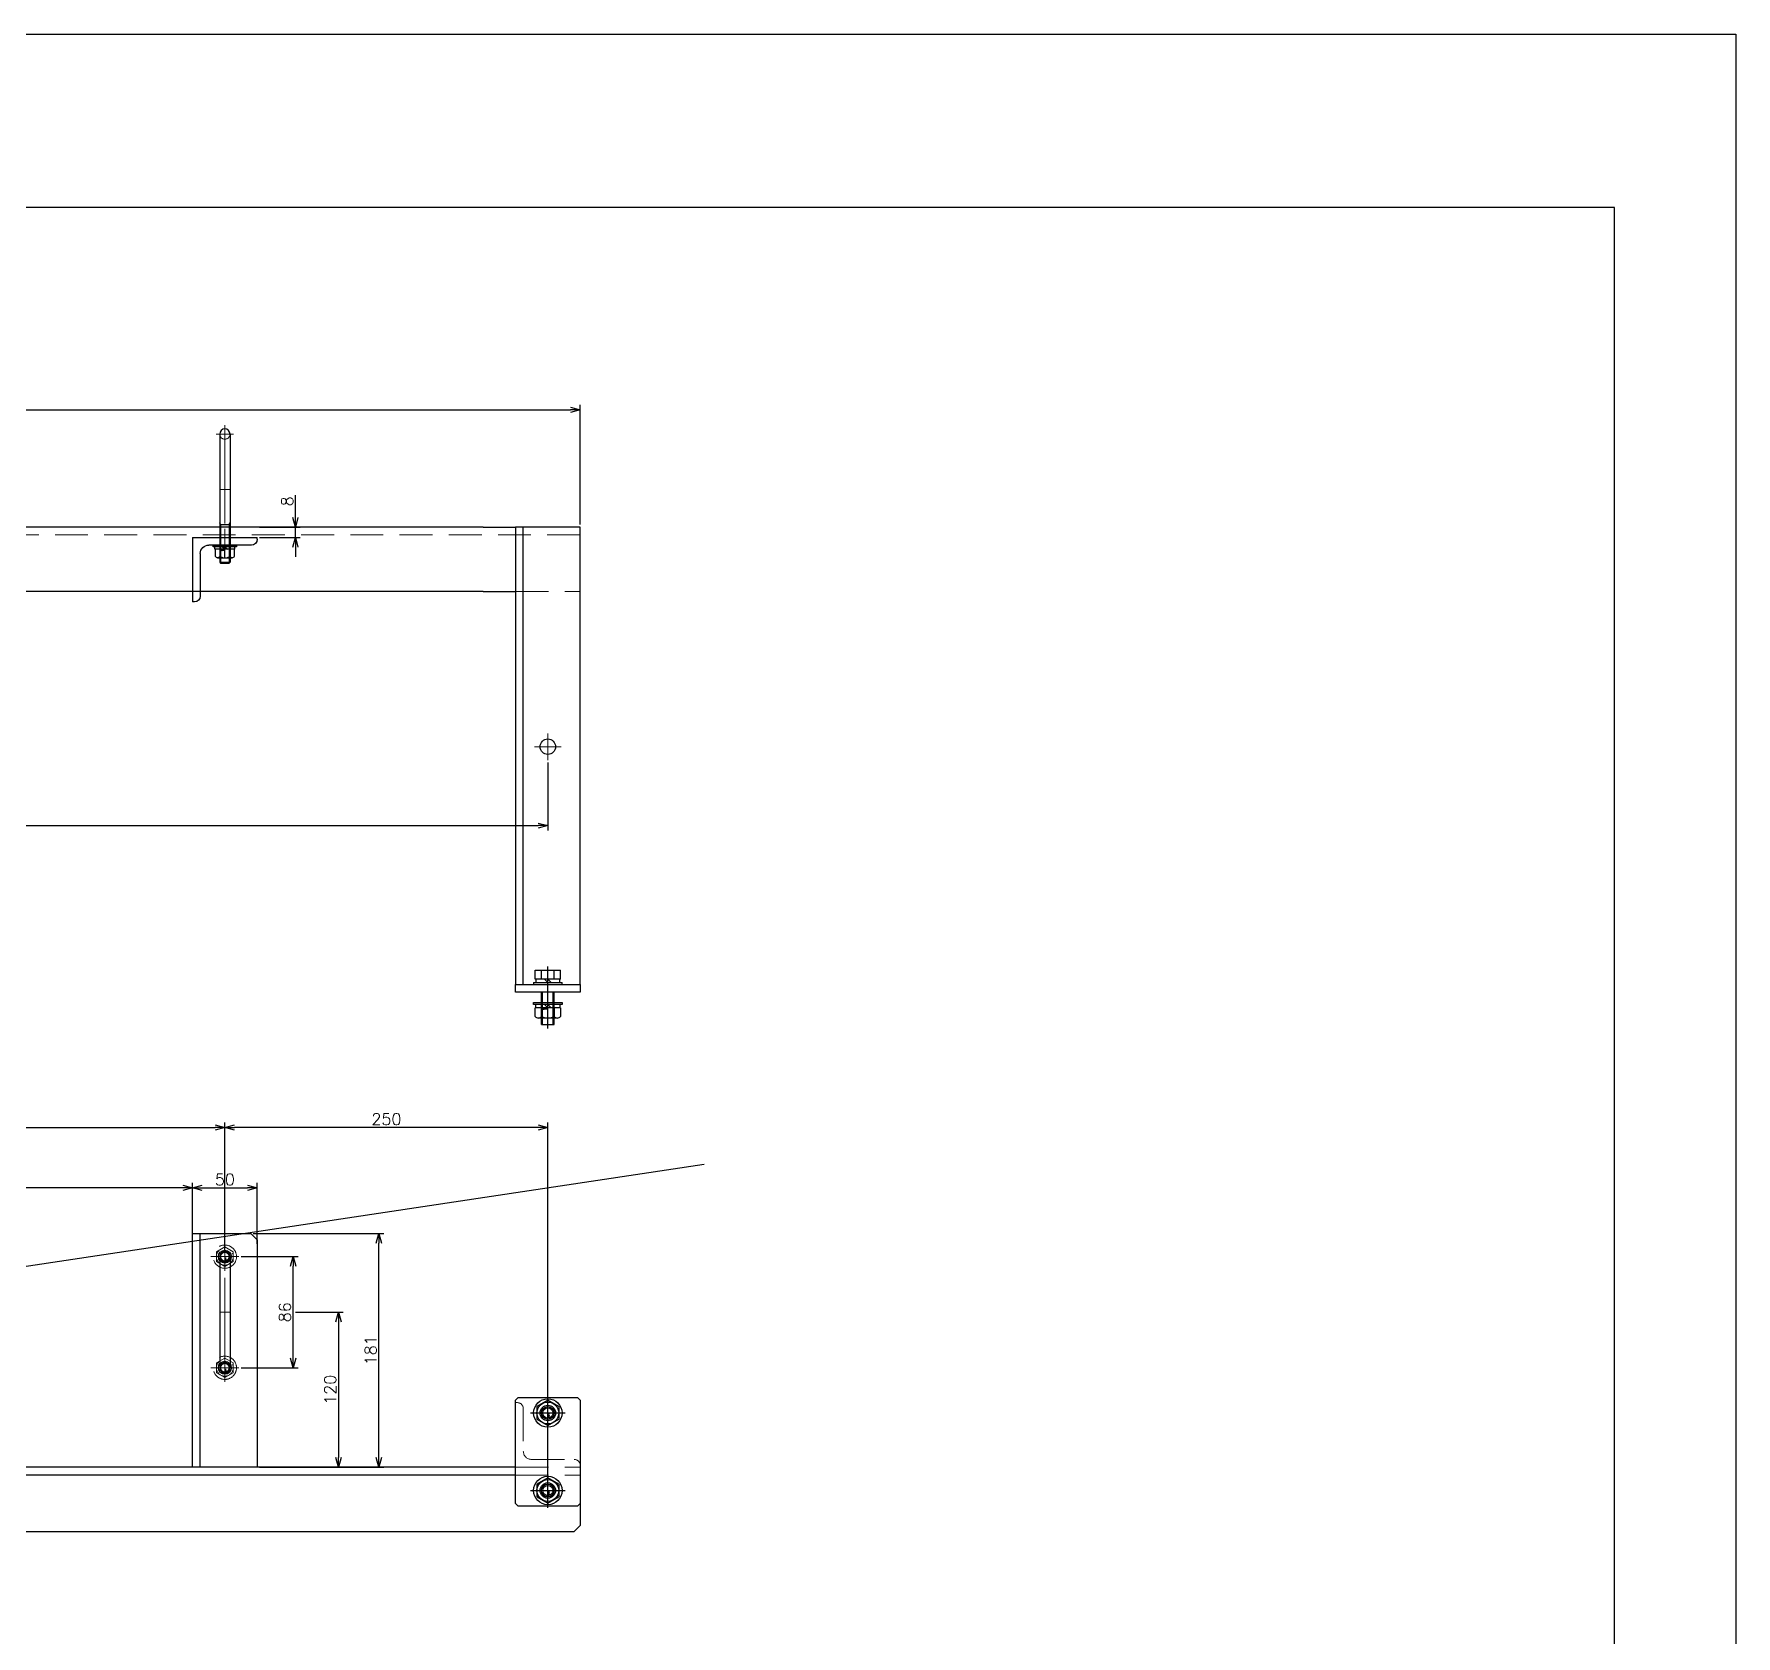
# Model space of a CAD drawing. Header units: millimetres. Extents: x -8731 to 85711, y -14522 to 31379.
# Drawn here: x 31329 to 32646, y 9299 to 10539 of the extents above; entities that cross this region are included whole.
import ezdxf

# ---------------------------------------------------------------- set-up
doc = ezdxf.new("R2010")
doc.units = ezdxf.units.MM
doc.header["$LTSCALE"] = 4
doc.header["$PDMODE"] = 99
doc.header["$PDSIZE"] = 1
doc.linetypes.add('CENTER2', pattern=[28.575, 19.05, -3.175, 3.175, -3.175])
doc.linetypes.add('HIDDEN', pattern=[9.525, 6.35, -3.175])
for name, color, linetype, lineweight in [('04_HIDDEN', 2, 'HIDDEN', 13), ('05_CENTER', 4, 'CENTER2', 13), ('08_DIM', 3, 'Continuous', 13)]:
    doc.layers.add(name, color=color, linetype=linetype, lineweight=lineweight)
doc.layers.add('10_DRAFT', color=8, linetype='Continuous', lineweight=0, plot=False)
doc.styles.add('KSS_TXT', font='txt.shx', dxfattribs={"bigfont": 'extfont2.shx'})
doc.styles.add('KSS_TXT_L', font='txt.shx', dxfattribs={"height": 9, "bigfont": 'extfont2.shx'})
doc.styles.get("Standard").update_dxf_attribs({"font": 'txt.shx', "bigfont": 'extfont2.shx'})
doc.dimstyles.new('KSS_DIM', dxfattribs={"dimscale": 3, "dimtxt": 3, "dimasz": 2.5, "dimexe": 1.25, "dimexo": 0.625, "dimtad": 1, "dimdsep": 46, "dimtxsty": 'KSS_TXT', "dimblk": 'OPEN30', "dimcen": 0, "dimazin": 2, "dimtfac": 0.75, "dimtmove": 0, "dimatfit": 3, "dimldrblk": 'OPEN30', "dimfxl": 1, "dimtolj": 1, "dimarcsym": 0})

# ---------------------------------------------------------------- blocks, each defined once
blk = doc.blocks.new('_Open30')
at = {"color": 0, "linetype": 'ByBlock', "lineweight": -2}
for p, q in [((-1, 0.27), (0, 0)), ((0, 0), (-1, -0.27)), ((0, 0), (-1, 0))]:
    blk.add_line(p, q, dxfattribs=at)
blk = doc.blocks.new('*D941')
at = {"layer": '08_DIM', "color": 0, "lineweight": -2, "transparency": 16777216}
for p, q in [((31531.1, 10164.7), (31531.1, 10181.9)), ((31503.4, 10157.2), (31534.9, 10157.2)), ((31531.1, 10149.2), (31531.1, 10157.2)), ((31503.4, 10149.2), (31534.9, 10149.2)), ((31531.1, 10141.7), (31531.1, 10134.2))]:
    blk.add_line(p, q, dxfattribs=at)
at = {"layer": 'Defpoints', "color": 0, "transparency": 16777216}
for p in [(31501.6, 10157.2), (31531.1, 10157.2), (31501.6, 10149.2)]:
    blk.add_point(p, dxfattribs=at)
at = {"layer": '08_DIM', "color": 0, "lineweight": -2, "transparency": 16777216, "xscale": 7.5, "yscale": 7.5, "zscale": 7.5}
for p, rotation in [((31531.1, 10157.2), 270), ((31531.1, 10149.2), 90)]:
    blk.add_blockref('_Open30', p, dxfattribs=dict(at, rotation=rotation))
at = {"layer": '08_DIM', "color": 0, "transparency": 16777216, "insert": (31524.8, 10177.1), "char_height": 9, "attachment_point": 5, "rotation": 90, "style": 'KSS_TXT'}
blk.add_mtext('\\A1;8', dxfattribs=at)
blk = doc.blocks.new('M8Nza_1_1_1')
at = {"color": 0}
for p, q in [((-7.7, 3.2), (7.7, 3.2)), ((-7.7, 3.2), (-7.7, 1.2)), ((-7.5, 8.7), (-7.5, 3.2)), ((5.6, 9.7), (-5.6, 9.7)), ((-3.8, 3.2), (-3.8, 8.7)), ((0, 1.2), (-2, 3.2)), ((0, 3.2), (2, 1.2)), ((3.7, 8.7), (3.7, 3.2)), ((7.5, 3.2), (7.5, 8.7)), ((7.7, 3.2), (7.7, 1.2))]:
    blk.add_line(p, q, dxfattribs=at)
at = {"color": 0, "linetype": 'CENTER2'}
blk.add_line((0, 9.7), (0, 0), dxfattribs=at)
at = {"color": 0}
blk.add_lwpolyline([(-9, 1.2), (9, 1.2), (9, 0), (-9, 0)], close=True, dxfattribs=at)
for centre, radius, start, end in [((-5.6, 7.4), 2.25, 33.626, 146.374), ((0, 2.2), 7.5, 60, 120), ((5.6, 7.4), 2.25, 33.626, 146.374)]:
    blk.add_arc(centre, radius, start, end, dxfattribs=at)
at = {"layer": '10_DRAFT', "style": 'KSS_TXT'}
blk.add_text('M8', height=1, dxfattribs=at).set_placement((0.9, 3.3))
blk = doc.blocks.new('A$C3AB92716_1_1_1')
at = {"color": 0}
for p, q in [((-4, 43), (-4, -56.3)), ((4, 43), (4, -56.3)), ((-3.3, -27), (-4, -25.8)), ((3.3, -27), (4, -25.8)), ((-4, -27), (4, -27)), ((-3.3, -27), (-3.3, -57)), ((3.3, -27), (3.3, -57)), ((-4, -56.3), (4, -56.3)), ((-4, -56.3), (-3.3, -57)), ((-3.3, -57), (3.3, -57)), ((4, -56.3), (3.3, -57))]:
    blk.add_line(p, q, dxfattribs=at)
blk.add_arc((0, 43), 4, 0, 180)
at = {"layer": '04_HIDDEN', "color": 0}
blk.add_arc((0, 43), 4, 180, 0, dxfattribs=at)
at = {"layer": '05_CENTER', "color": 0}
for p, q in [((-6.7, 43), (6.7, 43)), ((0, 49.9), (0, -58.7))]:
    blk.add_line(p, q, dxfattribs=at)
at = {"layer": '10_DRAFT'}
blk.add_line((4, 0), (-4, 0), dxfattribs=at)
at = {"color": 4, "rotation": 180}
blk.add_blockref('M8Nza_1_1_1', (0, -43), dxfattribs=at)
blk = doc.blocks.new('8b_1_1_1')
at = {"color": 0, "linetype": 'CENTER2'}
for p, q in [((10.9, 0), (-10.9, 0)), ((0, -10.9), (0, 10.9))]:
    blk.add_line(p, q, dxfattribs=at)
at = {"color": 0}
for p, q in [((-3.8, 6.5), (-7.5, 0)), ((-3.8, 6.5), (-7.5, 0)), ((-7.5, 0), (-3.8, -6.5)), ((-7.5, 0), (-3.8, -6.5)), ((3.8, 6.5), (-3.8, 6.5)), ((3.8, 6.5), (-3.8, 6.5)), ((7.5, 0), (3.8, 6.5)), ((7.5, 0), (3.8, 6.5)), ((3.8, -6.5), (7.5, 0)), ((3.8, -6.5), (7.5, 0)), ((-3.8, -6.5), (3.8, -6.5)), ((-3.8, -6.5), (3.8, -6.5))]:
    blk.add_line(p, q, dxfattribs=at)
for radius in [9, 6.5, 4, 3.25]:
    blk.add_circle((0, 0), radius, dxfattribs=at)
at = {"layer": '10_DRAFT', "style": 'KSS_TXT'}
blk.add_text('M8', height=1, dxfattribs=at).set_placement((0.8, 0.1))
blk = doc.blocks.new('A$C097F7B44_1_1_1')
at = {"color": 0}
for p, q in [((-86, 4), (0, 4)), ((-86, -4), (0, -4))]:
    blk.add_line(p, q, dxfattribs=at)
for centre, start, end in [((-86, 0), 90, 270), ((0, 0), 270, 90)]:
    blk.add_arc(centre, 4, start, end)
at = {"layer": '04_HIDDEN', "color": 0}
for centre in [(-86, 0), (0, 0)]:
    blk.add_circle(centre, 3.32, dxfattribs=at)
for centre, start, end in [((-86, 0), 270, 90), ((0, 0), 90, 270)]:
    blk.add_arc(centre, 4, start, end, dxfattribs=at)
at = {"layer": '05_CENTER', "color": 0}
for p, q in [((6.6, 0), (-92.6, 0)), ((-86, -6.7), (-86, 6.7)), ((0, -6.7), (0, 6.7))]:
    blk.add_line(p, q, dxfattribs=at)
at = {"layer": '10_DRAFT'}
blk.add_line((-43, 4), (-43, -4), dxfattribs=at)
at = {"layer": '04_HIDDEN', "color": 4}
for p in [(-86, 0), (0, 0)]:
    blk.add_blockref('8b_1_1_1', p, dxfattribs=at)
blk = doc.blocks.new('*D1433')
at = {"layer": '08_DIM', "color": 0, "lineweight": -2, "transparency": 16777216}
for p, q in [((31476.6, 9596.7), (31476.6, 9696.3)), ((31726.6, 9419.9), (31726.6, 9696.3)), ((31719.1, 9692.5), (31484.1, 9692.5))]:
    blk.add_line(p, q, dxfattribs=at)
at = {"layer": 'Defpoints', "color": 0, "transparency": 16777216}
for p in [(31476.6, 9692.5), (31476.6, 9594.8), (31726.6, 9418)]:
    blk.add_point(p, dxfattribs=at)
at = {"layer": '08_DIM', "color": 0, "lineweight": -2, "transparency": 16777216, "xscale": 7.5, "yscale": 7.5, "zscale": 7.5, "rotation": 180}
blk.add_blockref('_Open30', (31476.6, 9692.5), dxfattribs=at)
at = {"layer": '08_DIM', "color": 0, "lineweight": -2, "transparency": 16777216, "xscale": 7.5, "yscale": 7.5, "zscale": 7.5}
blk.add_blockref('_Open30', (31726.6, 9692.5), dxfattribs=at)
at = {"layer": '08_DIM', "color": 0, "transparency": 16777216, "insert": (31601.6, 9698.9), "char_height": 9, "attachment_point": 5, "style": 'KSS_TXT'}
blk.add_mtext('\\A1;250', dxfattribs=at)
blk = doc.blocks.new('*D1449')
at = {"layer": '08_DIM', "color": 0, "lineweight": -2, "transparency": 16777216}
for p, q in [((31498.4, 9610.5), (31599.6, 9610.5)), ((31595.8, 9437), (31595.8, 9603)), ((31503.4, 9429.5), (31599.6, 9429.5))]:
    blk.add_line(p, q, dxfattribs=at)
at = {"layer": 'Defpoints', "color": 0, "transparency": 16777216}
for p in [(31496.6, 9610.5), (31595.8, 9610.5), (31501.6, 9429.5)]:
    blk.add_point(p, dxfattribs=at)
at = {"layer": '08_DIM', "color": 0, "lineweight": -2, "transparency": 16777216, "xscale": 7.5, "yscale": 7.5, "zscale": 7.5}
for p, rotation in [((31595.8, 9610.5), 90), ((31595.8, 9429.5), 270)]:
    blk.add_blockref('_Open30', p, dxfattribs=dict(at, rotation=rotation))
at = {"layer": '08_DIM', "color": 0, "transparency": 16777216, "insert": (31589.4, 9520), "char_height": 9, "attachment_point": 5, "rotation": 90, "style": 'KSS_TXT'}
blk.add_mtext('\\A1;181', dxfattribs=at)
blk = doc.blocks.new('*D1454')
at = {"layer": '08_DIM', "color": 0, "lineweight": -2, "transparency": 16777216}
for p, q in [((31531.3, 9549.5), (31568.2, 9549.5)), ((31564.5, 9542), (31564.5, 9437)), ((31531.3, 9429.5), (31568.2, 9429.5))]:
    blk.add_line(p, q, dxfattribs=at)
at = {"layer": 'Defpoints', "color": 0, "transparency": 16777216}
for p in [(31529.4, 9549.5), (31529.4, 9429.5), (31564.5, 9429.5)]:
    blk.add_point(p, dxfattribs=at)
at = {"layer": '08_DIM', "color": 0, "lineweight": -2, "transparency": 16777216, "xscale": 7.5, "yscale": 7.5, "zscale": 7.5}
for p, rotation in [((31564.5, 9549.5), 90), ((31564.5, 9429.5), 270)]:
    blk.add_blockref('_Open30', p, dxfattribs=dict(at, rotation=rotation))
at = {"layer": '08_DIM', "color": 0, "transparency": 16777216, "insert": (31558.1, 9489.5), "char_height": 9, "attachment_point": 5, "rotation": 90, "style": 'KSS_TXT'}
blk.add_mtext('\\A1;120', dxfattribs=at)
blk = doc.blocks.new('*D1455')
at = {"layer": '08_DIM', "color": 0, "lineweight": -2, "transparency": 16777216}
for p, q in [((31489.3, 9592.5), (31533.2, 9592.5)), ((31529.4, 9514), (31529.4, 9585)), ((31489.3, 9506.5), (31533.2, 9506.5))]:
    blk.add_line(p, q, dxfattribs=at)
at = {"layer": 'Defpoints', "color": 0, "transparency": 16777216}
for p in [(31487.4, 9592.5), (31529.4, 9592.5), (31487.4, 9506.5)]:
    blk.add_point(p, dxfattribs=at)
at = {"layer": '08_DIM', "color": 0, "lineweight": -2, "transparency": 16777216, "xscale": 7.5, "yscale": 7.5, "zscale": 7.5}
for p, rotation in [((31529.4, 9592.5), 90), ((31529.4, 9506.5), 270)]:
    blk.add_blockref('_Open30', p, dxfattribs=dict(at, rotation=rotation))
at = {"layer": '08_DIM', "color": 0, "transparency": 16777216, "insert": (31523, 9549.5), "char_height": 9, "attachment_point": 5, "rotation": 90, "style": 'KSS_TXT'}
blk.add_mtext('\\A1;86', dxfattribs=at)
blk = doc.blocks.new('*D1456')
at = {"layer": '08_DIM', "color": 0, "lineweight": -2, "transparency": 16777216}
for p, q in [((29901.6, 9607.4), (29901.6, 9649.6)), ((31444.1, 9645.8), (29909.1, 9645.8)), ((31451.6, 9607.4), (31451.6, 9649.6))]:
    blk.add_line(p, q, dxfattribs=at)
at = {"layer": 'Defpoints', "color": 0, "transparency": 16777216}
for p in [(29901.6, 9645.8), (29901.6, 9605.5), (31451.6, 9605.5)]:
    blk.add_point(p, dxfattribs=at)
at = {"layer": '08_DIM', "color": 0, "lineweight": -2, "transparency": 16777216, "xscale": 7.5, "yscale": 7.5, "zscale": 7.5, "rotation": 180}
blk.add_blockref('_Open30', (29901.6, 9645.8), dxfattribs=at)
at = {"layer": '08_DIM', "color": 0, "lineweight": -2, "transparency": 16777216, "xscale": 7.5, "yscale": 7.5, "zscale": 7.5}
blk.add_blockref('_Open30', (31451.6, 9645.8), dxfattribs=at)
at = {"layer": '08_DIM', "color": 0, "transparency": 16777216, "insert": (30676.6, 9652.2), "char_height": 9, "attachment_point": 5, "style": 'KSS_TXT'}
blk.add_mtext('\\A1;1550', dxfattribs=at)
blk = doc.blocks.new('*D1457')
at = {"layer": '08_DIM', "color": 0, "lineweight": -2, "transparency": 16777216}
for p, q in [((31451.6, 9607.4), (31451.6, 9649.6)), ((31459.1, 9645.8), (31494.1, 9645.8)), ((31501.6, 9602.4), (31501.6, 9649.6))]:
    blk.add_line(p, q, dxfattribs=at)
at = {"layer": 'Defpoints', "color": 0, "transparency": 16777216}
for p in [(31501.6, 9645.8), (31451.6, 9605.5), (31501.6, 9600.5)]:
    blk.add_point(p, dxfattribs=at)
at = {"layer": '08_DIM', "color": 0, "lineweight": -2, "transparency": 16777216, "xscale": 7.5, "yscale": 7.5, "zscale": 7.5, "rotation": 180}
blk.add_blockref('_Open30', (31451.6, 9645.8), dxfattribs=at)
at = {"layer": '08_DIM', "color": 0, "lineweight": -2, "transparency": 16777216, "xscale": 7.5, "yscale": 7.5, "zscale": 7.5}
blk.add_blockref('_Open30', (31501.6, 9645.8), dxfattribs=at)
at = {"layer": '08_DIM', "color": 0, "transparency": 16777216, "insert": (31476.6, 9652.2), "char_height": 9, "attachment_point": 5, "style": 'KSS_TXT'}
blk.add_mtext('\\A1;50', dxfattribs=at)
blk = doc.blocks.new('*D1458')
at = {"layer": '08_DIM', "color": 0, "lineweight": -2, "transparency": 16777216}
for p, q in [((29876.6, 9596.7), (29876.6, 9696.3)), ((31476.6, 9596.7), (31476.6, 9696.3)), ((29884.1, 9692.5), (31469.1, 9692.5))]:
    blk.add_line(p, q, dxfattribs=at)
at = {"layer": 'Defpoints', "color": 0, "transparency": 16777216}
for p in [(31476.6, 9692.5), (29876.6, 9594.8), (31476.6, 9594.8)]:
    blk.add_point(p, dxfattribs=at)
at = {"layer": '08_DIM', "color": 0, "lineweight": -2, "transparency": 16777216, "xscale": 7.5, "yscale": 7.5, "zscale": 7.5, "rotation": 180}
blk.add_blockref('_Open30', (29876.6, 9692.5), dxfattribs=at)
at = {"layer": '08_DIM', "color": 0, "lineweight": -2, "transparency": 16777216, "xscale": 7.5, "yscale": 7.5, "zscale": 7.5}
blk.add_blockref('_Open30', (31476.6, 9692.5), dxfattribs=at)
at = {"layer": '08_DIM', "color": 0, "transparency": 16777216, "insert": (30676.6, 9698.9), "char_height": 9, "attachment_point": 5, "style": 'KSS_TXT'}
blk.add_mtext('\\A1;1600', dxfattribs=at)
blk = doc.blocks.new('KK015066_54_5_1_1_1')
for p, q in [((1.5, 50), (0, 50)), ((0, 0), (0, 50)), ((6, 12.5), (6, 45.5)), ((0, 0), (50, 0)), ((45.5, 6), (12.5, 6)), ((50, 1.5), (50, 0))]:
    blk.add_line(p, q)
for centre, radius, start, end in [((1.5, 45.5), 4.5, 0, 90), ((12.5, 12.5), 6.5, 180, 270), ((45.5, 1.5), 4.5, 0, 90)]:
    blk.add_arc(centre, radius, start, end)
at = {"flags": 3}
blk.add_attdef('PARAM', (0, 0), '', height=1, dxfattribs=at)
blk = doc.blocks.new('A$C457F5408_1_1_1')
at = {"color": 0}
for p, q in [((-7, 2125), (10, 2125)), ((15, 2120), (10, 2125)), ((15, 2120), (15, -20)), ((-35, 2075), (-35, 25)), ((-29, 2075), (-29, 25)), ((-35, 1831), (-216, 1831))]:
    blk.add_line(p, q, dxfattribs=at)
blk.add_lwpolyline([(-7, 2075), (-87, 2075), (-89, 2077), (-89, 2123), (-87, 2125), (-7, 2125), (-5, 2123), (-5, 2077)], close=True, dxfattribs=at)
blk.add_lwpolyline([(-35, 1875), (-35, 1875), (-35, 1825), (-216, 1825), (-216, 1870), (-211, 1875), (-35, 1875)], dxfattribs=at)
for centre, radius in [((-77, 2100), 6), ((-17, 2100), 6), ((-198, 1850), 5), ((-112, 1850), 5)]:
    blk.add_circle(centre, radius, dxfattribs=at)
at = {"layer": '04_HIDDEN'}
blk.add_line((-29, 2075), (-29, 2125), dxfattribs=at)
at = {"layer": '05_CENTER'}
for p, q in [((-77, 2110.3), (-77, 2089.7)), ((-17, 2110.3), (-17, 2089.7)), ((-87.3, 2100), (-66.7, 2100)), ((-48.2, 2100), (-27.6, 2100)), ((-27.3, 2100), (-6.7, 2100)), ((-198, 1859.3), (-198, 1840.7)), ((-112, 1859.3), (-112, 1840.7)), ((-207.3, 1850), (-188.7, 1850)), ((-121.3, 1850), (-102.7, 1850))]:
    blk.add_line(p, q, dxfattribs=at)
at = {"layer": '04_HIDDEN', "xscale": -1}
blk.add_blockref('KK015066_54_5_1_1_1', (-35, 2075), dxfattribs=at)
blk = doc.blocks.new('10b_1_1_1')
at = {"color": 0, "linetype": 'CENTER2'}
for p, q in [((0, -13.5), (0, 13.5)), ((13.5, 0), (-13.5, 0))]:
    blk.add_line(p, q, dxfattribs=at)
at = {"color": 0}
for p, q in [((-4.9, 8.5), (-9.8, 0)), ((-9.8, 0), (-4.9, -8.5)), ((-4.9, 8.5), (4.9, 8.5)), ((9.8, 0), (4.9, 8.5)), ((4.9, -8.5), (9.8, 0)), ((-4.9, -8.5), (4.9, -8.5))]:
    blk.add_line(p, q, dxfattribs=at)
for radius in [11, 8.49, 5, 4]:
    blk.add_circle((0, 0), radius, dxfattribs=at)
at = {"layer": '10_DRAFT', "style": 'KSS_TXT'}
blk.add_text('M10', height=1.25, dxfattribs=at).set_placement((0.3, 0.1))
blk = doc.blocks.new('*D3995')
at = {"layer": '08_DIM', "color": 0, "lineweight": -2, "transparency": 16777216}
for p, q in [((29601.6, 10159.1), (29601.6, 10251.7)), ((31751.6, 10159.1), (31751.6, 10251.7)), ((29609.1, 10248), (31744.1, 10248))]:
    blk.add_line(p, q, dxfattribs=at)
at = {"layer": 'Defpoints', "color": 0, "transparency": 16777216}
for p in [(31751.6, 10248), (29601.6, 10157.2), (31751.6, 10157.2)]:
    blk.add_point(p, dxfattribs=at)
at = {"layer": '08_DIM', "color": 0, "lineweight": -2, "transparency": 16777216, "xscale": 7.5, "yscale": 7.5, "zscale": 7.5, "rotation": 180}
blk.add_blockref('_Open30', (29601.6, 10248), dxfattribs=at)
at = {"layer": '08_DIM', "color": 0, "lineweight": -2, "transparency": 16777216, "xscale": 7.5, "yscale": 7.5, "zscale": 7.5}
blk.add_blockref('_Open30', (31751.6, 10248), dxfattribs=at)
at = {"layer": '08_DIM', "color": 0, "transparency": 16777216, "insert": (30676.6, 10254.3), "char_height": 9, "attachment_point": 5, "style": 'KSS_TXT'}
blk.add_mtext('\\A1;2150', dxfattribs=at)
blk = doc.blocks.new('M10Nza_1_1_1')
at = {"color": 0}
for p, q in [((-9.8, 4), (-9.8, 10.7)), ((-9.8, 4), (9.8, 4)), ((-9.2, 1.5), (-9.2, 4)), ((-7.3, 12), (7.4, 12)), ((-4.9, 4), (-4.9, 10.7)), ((0, 1.5), (-2.5, 4)), ((0, 4), (2.5, 1.5)), ((4.9, 10.7), (4.9, 4)), ((9.2, 4), (9.2, 1.5)), ((9.8, 10.7), (9.8, 4))]:
    blk.add_line(p, q, dxfattribs=at)
at = {"color": 0, "linetype": 'CENTER2'}
blk.add_line((0, 12), (0, 0), dxfattribs=at)
at = {"color": 0}
blk.add_lwpolyline([(-11, 1.5), (11, 1.5), (11, 0), (-11, 0)], close=True, dxfattribs=at)
for centre, radius, start, end in [((-7.3, 9.1), 2.94, 33.626, 146.374), ((0, 2.2), 9.8, 60, 120), ((7.4, 9.1), 2.94, 33.626, 146.374)]:
    blk.add_arc(centre, radius, start, end, dxfattribs=at)
at = {"layer": '10_DRAFT', "style": 'KSS_TXT'}
blk.add_text('M10', height=1.25, dxfattribs=at).set_placement((0.3, 4.1))
blk = doc.blocks.new('A$C1A3C2C0C_1_1_1')
at = {"color": 0, "linetype": 'CENTER2'}
blk.add_line((0, -34), (0, 14), dxfattribs=at)
at = {"color": 0}
for p, q in [((-11, 1.5), (11, 1.5)), ((-11, 1.5), (-11, 0)), ((-9.8, 11), (9.8, 11)), ((-9.8, 4), (-9.8, 11)), ((9.8, 4), (-9.8, 4)), ((-9.3, 4), (-9.3, 1.5)), ((-4.9, 4), (-4.9, 11)), ((0, 1.5), (-2.5, 4)), ((0, 4), (2.5, 1.5)), ((4.9, 4), (4.9, 11)), ((9.2, 1.5), (9.2, 4)), ((9.8, 4), (9.8, 11)), ((11, 0), (11, 1.5)), ((-11, 0), (11, 0))]:
    blk.add_line(p, q, dxfattribs=at)
at = {"color": 0, "linetype": 'HIDDEN'}
for p, q in [((-5, -31), (-5, 0)), ((-4.2, -31), (-4.2, 0)), ((4.2, -31), (4.2, 0)), ((5, -31), (5, 0)), ((-5, -31), (5, -31))]:
    blk.add_line(p, q, dxfattribs=at)
at = {"layer": '10_DRAFT', "style": 'KSS_TXT_L'}
blk.add_text('BT-M10x35L,SW,PW', height=0.3, dxfattribs=at).set_placement((5.1, 10.7))
blk = doc.blocks.new('*D3999')
at = {"layer": '08_DIM', "color": 0, "lineweight": -2, "transparency": 16777216}
for p, q in [((29626.6, 9975), (29626.6, 9922.4)), ((31726.6, 9975), (31726.6, 9922.4)), ((29634.1, 9926.1), (31719.1, 9926.1))]:
    blk.add_line(p, q, dxfattribs=at)
at = {"layer": 'Defpoints', "color": 0, "transparency": 16777216}
for p in [(29626.6, 9976.9), (31726.6, 9976.9), (31726.6, 9926.1)]:
    blk.add_point(p, dxfattribs=at)
at = {"layer": '08_DIM', "color": 0, "lineweight": -2, "transparency": 16777216, "xscale": 7.5, "yscale": 7.5, "zscale": 7.5, "rotation": 180}
blk.add_blockref('_Open30', (29626.6, 9926.1), dxfattribs=at)
at = {"layer": '08_DIM', "color": 0, "lineweight": -2, "transparency": 16777216, "xscale": 7.5, "yscale": 7.5, "zscale": 7.5}
blk.add_blockref('_Open30', (31726.6, 9926.1), dxfattribs=at)
at = {"layer": '08_DIM', "color": 0, "transparency": 16777216, "insert": (30676.6, 9932.5), "char_height": 9, "attachment_point": 5, "style": 'KSS_TXT'}
blk.add_mtext('\\A1;2100', dxfattribs=at)
blk = doc.blocks.new('A$C33716405_1_1')
at = {"color": 0}
for p, q in [((2050, 360), (50, 360)), ((2050, 360), (2075, 360)), ((2081, 6), (2081, 360)), ((2050, 310), (50, 310)), ((2050, 310), (2075, 310))]:
    blk.add_line(p, q, dxfattribs=at)
for points in [[(2075, 360), (2075, 6), (2125, 6), (2125, 360)], [(2125, 6), (2125, 0), (2075, 0), (2075, 6)]]:
    blk.add_lwpolyline(points, close=True, dxfattribs=at)
blk.add_circle((2100, 190), 6, dxfattribs=at)
at = {"layer": '04_HIDDEN'}
for p, q in [((2125, 354), (-25, 354)), ((2075, 310), (2125, 310))]:
    blk.add_line(p, q, dxfattribs=at)
at = {"layer": '05_CENTER'}
for p, q in [((1850, 339.8), (1850, 358.5)), ((2100, 200.3), (2100, 179.7)), ((2110.3, 190), (2089.7, 190)), ((2100, -6.7), (2100, 12.4))]:
    blk.add_line(p, q, dxfattribs=at)
at = {"color": 0, "extrusion": (0, 0, -1), "zscale": -1, "rotation": 180}
blk.add_blockref('KK015066_54_5_1_1_1', (-1825, 352), dxfattribs=at)

msp = doc.modelspace()

# ---------------------------------------------------------------- linework, layer by layer
at = {"color": 2}
msp.add_line((31847.51689, 9663.78441), (29583.88129, 9323.61514), dxfattribs=at)
msp.add_lwpolyline([(28447.7623, 10538.77445), (32646.18663, 10538.77445), (32646.18663, 4108.53869), (28447.7623, 4108.53869)], close=True)
msp.add_lwpolyline([(28631.68548, 8107.4556), (32552.25404, 8107.4556), (32552.25404, 10404.538), (28631.68548, 10404.538)], close=True, dxfattribs=at)

# ---------------------------------------------------------------- block references
at = {"color": 4}
msp.add_blockref('A$C3AB92716_1_1_1', (31476.55023, 10186.18948), dxfattribs=at)
for name, p in [('A$C33716405_1_1', (29626.55023, 9797.18948)), ('A$C1A3C2C0C_1_1_1', (31726.55024, 9803.18948))]:
    msp.add_blockref(name, p)
for name, p, rotation in [('M10Nza_1_1_1', (31726.55023, 9789.18948), 180), ('A$C457F5408_1_1_1', (29626.55023, 9394.48847), 270), ('10b_1_1_1', (31726.55023, 9471.48847), 270), ('10b_1_1_1', (31726.55023, 9411.48847), 270)]:
    msp.add_blockref(name, p, dxfattribs=dict(rotation=rotation))
at = {"color": 4, "rotation": 270}
msp.add_blockref('A$C097F7B44_1_1_1', (31476.55023, 9506.48847), dxfattribs=at)

# ---------------------------------------------------------------- dimensions: what is measured, and where the dimension line sits
at = {"layer": '08_DIM'}
for base, p1, p2, override, picture, middle in [((31751.55023, 10247.95616), (29601.55023, 10157.18948), (31751.55023, 10157.18948), {"dimscale": 3}, '*D3995', (30676.55023, 10254.33741)), ((31726.55023, 9926.10572), (29626.55023, 9976.90038), (31726.55023, 9976.90038), {"dimscale": 3}, '*D3999', (30676.55023, 9932.48072)), ((31476.55023, 9692.51619), (29876.55023, 9594.8307), (31476.55023, 9594.8307), {"dimscale": 3, "dimarcsym": 1}, '*D1458', (30676.55023, 9698.89119)), ((31476.55023, 9692.51619), (31726.55023, 9418.00075), (31476.55023, 9594.8307), {"dimscale": 3, "dimarcsym": 1}, '*D1433', (31601.55023, 9698.89744)), ((29901.55023, 9645.83973), (31451.55023, 9605.48847), (29901.55023, 9605.48847), {"dimscale": 3, "dimarcsym": 1}, '*D1456', (30676.55023, 9652.22723)), ((31501.55023, 9645.83973), (31451.55023, 9605.48847), (31501.55023, 9600.48847), {"dimscale": 3, "dimarcsym": 1}, '*D1457', (31476.55023, 9652.22098))]:
    dim = msp.add_linear_dim(base=base, p1=p1, p2=p2, dimstyle='KSS_DIM', override=override, dxfattribs=at)
    dim.commit()
    dim.dimension.update_dxf_attribs({"geometry": picture, "text_midpoint": middle})
at = {"layer": '08_DIM', "color": 1}
for base, p1, p2, override, picture, middle in [((31531.143, 10157.18948), (31501.55023, 10149.18948), (31501.55023, 10157.18948), {"dimscale": 3}, '*D941', (31524.768, 10177.06448)), ((31595.82305, 9610.48847), (31501.55023, 9429.48847), (31496.55023, 9610.48847), {"dimscale": 3, "dimarcsym": 1}, '*D1449', (31589.44805, 9519.98847)), ((31529.4065, 9592.48847), (31487.41848, 9506.48847), (31487.41848, 9592.48847), {"dimscale": 3, "dimarcsym": 1}, '*D1455', (31523.0315, 9549.48847))]:
    dim = msp.add_linear_dim(base=base, p1=p1, p2=p2, angle=90, dimstyle='KSS_DIM', override=override, dxfattribs=at)
    dim.commit()
    dim.dimension.update_dxf_attribs({"geometry": picture, "text_midpoint": middle})
at = {"layer": '08_DIM'}
dim = msp.add_linear_dim(base=(31564.49037, 9429.48847), p1=(31529.4065, 9549.48847), p2=(31529.4065, 9429.48847), angle=90, dimstyle='KSS_DIM', override={"dimscale": 3, "dimarcsym": 1}, dxfattribs=at)
dim.commit()
dim.dimension.update_dxf_attribs({"geometry": '*D1454', "text_midpoint": (31558.11537, 9489.48847)})

doc.saveas('drawing.dxf')
